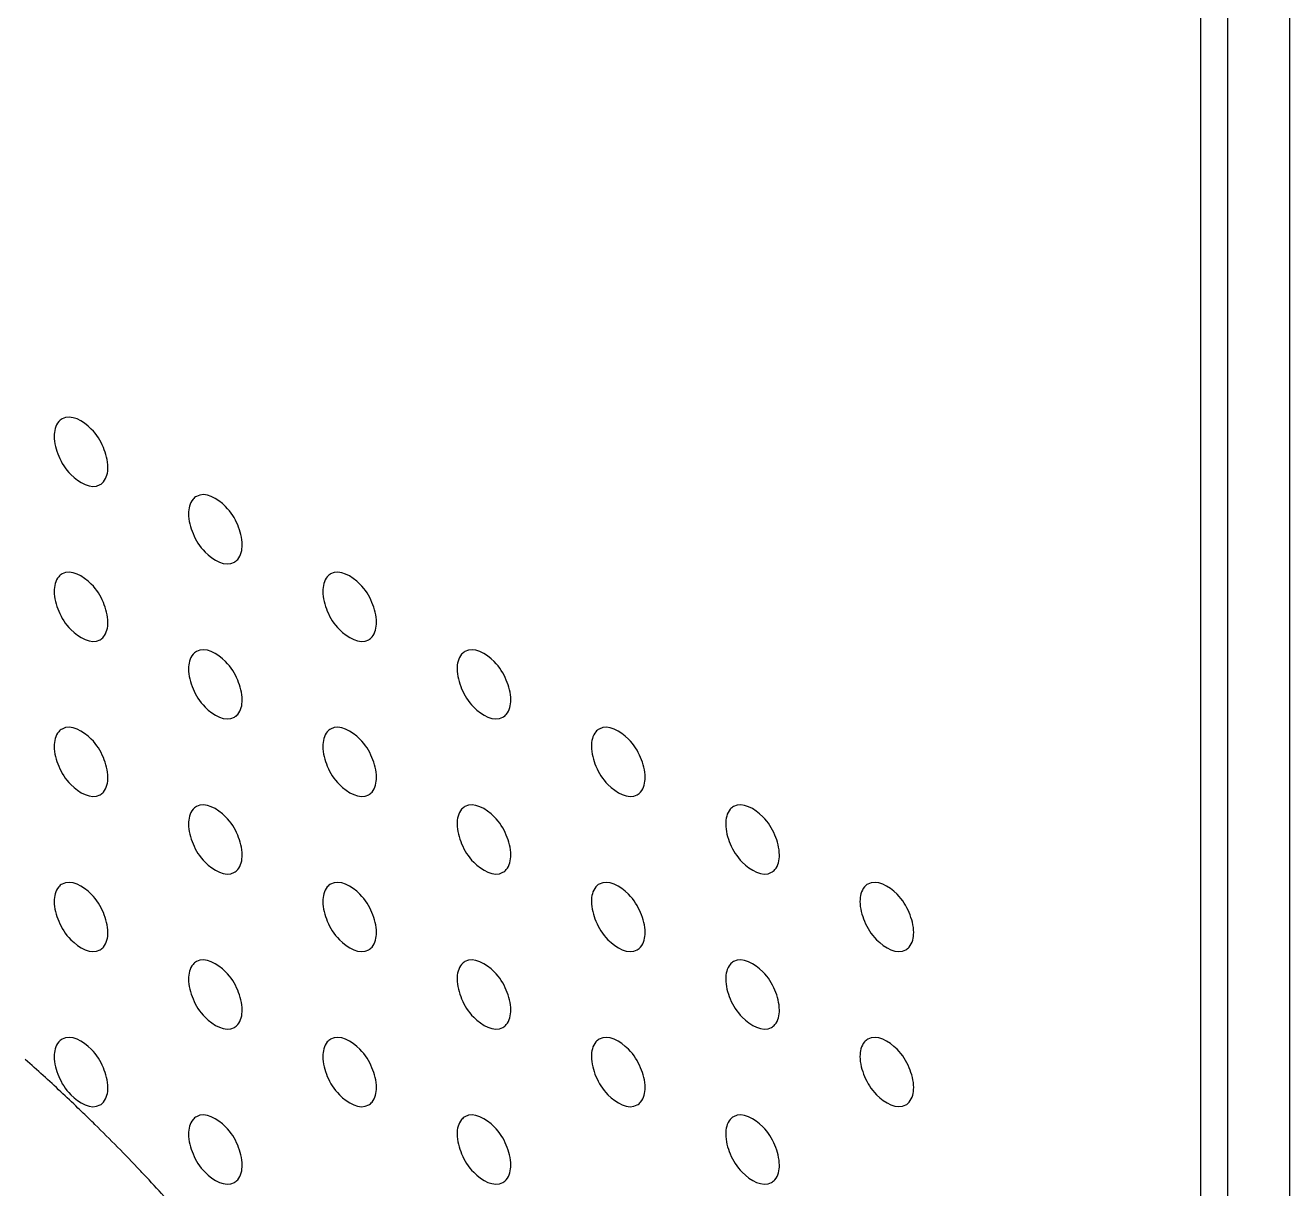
# Model space of a CAD drawing. Header units: millimetres. Extents: x 0 to 1189, y 0 to 841.
# Drawn here: x 120.17 to 153.46, y 534.45 to 565.08 of the extents above; entities that cross this region are included whole.
import ezdxf

# ---------------------------------------------------------------- set-up
doc = ezdxf.new("R2010")
doc.units = ezdxf.units.MM
doc.header["$LTSCALE"] = 65.395
doc.layers.get('0').update_dxf_attribs({"linetype": 'CONTINUOUS'})
doc.layers.add('AXIS', color=7, linetype='CONTINUOUS')
doc.layers.add('SURFACES', color=7, linetype='CONTINUOUS')

msp = doc.modelspace()

# ---------------------------------------------------------------- linework, layer by layer
at = {"color": 7, "linetype": 'Continuous'}
msp.add_line((151.117, 387.46), (151.117, 662.62), dxfattribs=at)
for centre, radius, start, end in [((83.768, 496.93), 54.769, 47.6819, 48.3474), ((85.973, 499.347), 51.497, 46.2925, 47.6846), ((88.074, 501.565), 48.442, 46.0509, 46.2765), ((88.815, 502.332), 47.375, 45.5333, 46.0518), ((90.571, 504.113), 44.874, 43.3805, 45.5409), ((92.508, 505.971), 42.19, 43.143, 43.3538), ((93.808, 507.18), 40.416, 40.9329, 43.1513)]:
    msp.add_arc(centre, radius, start, end, dxfattribs=at)
at = {"layer": 'AXIS', "color": 7, "linetype": 'Continuous'}
for points, knots in [([(121.136, 554.715), (121.103, 554.696), (120.969, 554.583), (120.93, 554.392), (120.93, 554.258)], [0, 0, 0, 0, 0.220867, 1, 1, 1, 1]), ([(122.344, 553.441), (122.344, 553.62), (122.238, 553.995), (121.925, 554.521), (121.371, 554.852), (121.136, 554.715)], [0, 0, 0, 0, 0.277753, 0.577543, 1, 1, 1, 1]), ([(120.93, 554.258), (120.93, 554.079), (121.036, 553.704), (121.349, 553.178), (121.903, 552.847), (122.138, 552.984)], [0, 0, 0, 0, 0.277753, 0.577543, 1, 1, 1, 1]), ([(122.138, 552.984), (122.171, 553.003), (122.305, 553.117), (122.344, 553.307), (122.344, 553.441)], [0, 0, 0, 0, 0.220867, 1, 1, 1, 1]), ([(124.672, 552.674), (124.639, 552.655), (124.504, 552.541), (124.465, 552.351), (124.465, 552.217)], [0, 0, 0, 0, 0.220867, 1, 1, 1, 1]), ([(125.88, 551.4), (125.88, 551.579), (125.773, 551.954), (125.461, 552.48), (124.907, 552.811), (124.672, 552.674)], [0, 0, 0, 0, 0.277753, 0.577543, 1, 1, 1, 1]), ([(124.465, 552.217), (124.465, 552.038), (124.572, 551.663), (124.884, 551.137), (125.438, 550.806), (125.673, 550.943)], [0, 0, 0, 0, 0.277753, 0.577543, 1, 1, 1, 1]), ([(125.673, 550.943), (125.706, 550.962), (125.841, 551.075), (125.88, 551.266), (125.88, 551.4)], [0, 0, 0, 0, 0.220867, 1, 1, 1, 1]), ([(121.136, 550.633), (121.103, 550.614), (120.969, 550.5), (120.93, 550.309), (120.93, 550.175)], [0, 0, 0, 0, 0.220867, 1, 1, 1, 1]), ([(122.344, 549.359), (122.344, 549.538), (122.238, 549.912), (121.925, 550.439), (121.371, 550.769), (121.136, 550.633)], [0, 0, 0, 0, 0.277753, 0.577543, 1, 1, 1, 1]), ([(128.207, 550.633), (128.174, 550.614), (128.04, 550.5), (128.001, 550.309), (128.001, 550.175)], [0, 0, 0, 0, 0.220867, 1, 1, 1, 1]), ([(129.415, 549.359), (129.415, 549.538), (129.309, 549.912), (128.996, 550.439), (128.442, 550.769), (128.207, 550.633)], [0, 0, 0, 0, 0.277753, 0.577543, 1, 1, 1, 1]), ([(120.93, 550.175), (120.93, 549.997), (121.036, 549.622), (121.349, 549.095), (121.903, 548.765), (122.138, 548.901)], [0, 0, 0, 0, 0.277753, 0.577543, 1, 1, 1, 1]), ([(128.001, 550.175), (128.001, 549.997), (128.107, 549.622), (128.42, 549.095), (128.974, 548.765), (129.209, 548.902)], [0, 0, 0, 0, 0.277753, 0.577543, 1, 1, 1, 1]), ([(122.138, 548.901), (122.171, 548.921), (122.305, 549.034), (122.344, 549.225), (122.344, 549.359)], [0, 0, 0, 0, 0.220867, 1, 1, 1, 1]), ([(129.209, 548.902), (129.242, 548.921), (129.376, 549.034), (129.415, 549.225), (129.415, 549.359)], [0, 0, 0, 0, 0.220867, 1, 1, 1, 1]), ([(124.672, 548.591), (124.639, 548.572), (124.504, 548.459), (124.465, 548.268), (124.465, 548.134)], [0, 0, 0, 0, 0.220867, 1, 1, 1, 1]), ([(125.88, 547.318), (125.88, 547.496), (125.773, 547.871), (125.461, 548.398), (124.907, 548.728), (124.672, 548.591)], [0, 0, 0, 0, 0.277753, 0.577543, 1, 1, 1, 1]), ([(131.743, 548.592), (131.71, 548.572), (131.575, 548.459), (131.536, 548.268), (131.536, 548.134)], [0, 0, 0, 0, 0.220867, 1, 1, 1, 1]), ([(132.951, 547.318), (132.951, 547.496), (132.844, 547.871), (132.532, 548.398), (131.978, 548.728), (131.743, 548.592)], [0, 0, 0, 0, 0.277753, 0.577543, 1, 1, 1, 1]), ([(124.465, 548.134), (124.465, 547.955), (124.572, 547.581), (124.884, 547.054), (125.438, 546.724), (125.673, 546.86)], [0, 0, 0, 0, 0.277753, 0.577543, 1, 1, 1, 1]), ([(131.536, 548.134), (131.536, 547.955), (131.643, 547.581), (131.955, 547.054), (132.509, 546.724), (132.744, 546.86)], [0, 0, 0, 0, 0.277753, 0.577543, 1, 1, 1, 1]), ([(125.673, 546.86), (125.706, 546.879), (125.841, 546.993), (125.88, 547.184), (125.88, 547.318)], [0, 0, 0, 0, 0.220867, 1, 1, 1, 1]), ([(132.744, 546.86), (132.777, 546.879), (132.912, 546.993), (132.951, 547.184), (132.951, 547.318)], [0, 0, 0, 0, 0.220867, 1, 1, 1, 1]), ([(122.344, 545.276), (122.344, 545.455), (122.238, 545.83), (121.925, 546.356), (121.371, 546.687), (121.136, 546.55)], [0, 0, 0, 0, 0.277753, 0.577543, 1, 1, 1, 1]), ([(129.415, 545.276), (129.415, 545.455), (129.309, 545.83), (128.996, 546.356), (128.442, 546.687), (128.207, 546.55)], [0, 0, 0, 0, 0.277753, 0.577543, 1, 1, 1, 1]), ([(136.486, 545.276), (136.486, 545.455), (136.38, 545.83), (136.067, 546.356), (135.513, 546.687), (135.278, 546.55)], [0, 0, 0, 0, 0.277753, 0.577543, 1, 1, 1, 1]), ([(121.136, 546.55), (121.103, 546.531), (120.969, 546.418), (120.93, 546.227), (120.93, 546.093)], [0, 0, 0, 0, 0.220867, 1, 1, 1, 1]), ([(128.207, 546.55), (128.174, 546.531), (128.04, 546.418), (128.001, 546.227), (128.001, 546.093)], [0, 0, 0, 0, 0.220867, 1, 1, 1, 1]), ([(135.278, 546.55), (135.246, 546.531), (135.111, 546.418), (135.072, 546.227), (135.072, 546.093)], [0, 0, 0, 0, 0.220867, 1, 1, 1, 1]), ([(120.93, 546.093), (120.93, 545.914), (121.036, 545.539), (121.349, 545.013), (121.903, 544.682), (122.138, 544.819)], [0, 0, 0, 0, 0.277753, 0.577543, 1, 1, 1, 1]), ([(128.001, 546.093), (128.001, 545.914), (128.107, 545.539), (128.42, 545.013), (128.974, 544.682), (129.209, 544.819)], [0, 0, 0, 0, 0.277753, 0.577543, 1, 1, 1, 1]), ([(135.072, 546.093), (135.072, 545.914), (135.178, 545.539), (135.491, 545.013), (136.045, 544.682), (136.28, 544.819)], [0, 0, 0, 0, 0.277753, 0.577543, 1, 1, 1, 1]), ([(122.138, 544.819), (122.171, 544.838), (122.305, 544.952), (122.344, 545.142), (122.344, 545.276)], [0, 0, 0, 0, 0.220867, 1, 1, 1, 1]), ([(129.209, 544.819), (129.242, 544.838), (129.376, 544.952), (129.415, 545.142), (129.415, 545.276)], [0, 0, 0, 0, 0.220867, 1, 1, 1, 1]), ([(136.28, 544.819), (136.313, 544.838), (136.447, 544.952), (136.486, 545.142), (136.486, 545.276)], [0, 0, 0, 0, 0.220867, 1, 1, 1, 1]), ([(125.88, 543.235), (125.88, 543.414), (125.773, 543.789), (125.461, 544.315), (124.907, 544.646), (124.672, 544.509)], [0, 0, 0, 0, 0.277753, 0.577543, 1, 1, 1, 1]), ([(132.951, 543.235), (132.951, 543.414), (132.844, 543.789), (132.532, 544.315), (131.978, 544.646), (131.743, 544.509)], [0, 0, 0, 0, 0.277753, 0.577543, 1, 1, 1, 1]), ([(140.022, 543.235), (140.022, 543.414), (139.916, 543.789), (139.603, 544.315), (139.049, 544.646), (138.814, 544.509)], [0, 0, 0, 0, 0.277753, 0.577543, 1, 1, 1, 1]), ([(124.672, 544.509), (124.639, 544.49), (124.504, 544.376), (124.465, 544.186), (124.465, 544.052)], [0, 0, 0, 0, 0.220867, 1, 1, 1, 1]), ([(131.743, 544.509), (131.71, 544.49), (131.575, 544.376), (131.536, 544.186), (131.536, 544.052)], [0, 0, 0, 0, 0.220867, 1, 1, 1, 1]), ([(138.814, 544.509), (138.781, 544.49), (138.647, 544.377), (138.608, 544.186), (138.608, 544.052)], [0, 0, 0, 0, 0.220867, 1, 1, 1, 1]), ([(124.465, 544.052), (124.465, 543.873), (124.572, 543.498), (124.884, 542.972), (125.438, 542.641), (125.673, 542.778)], [0, 0, 0, 0, 0.277753, 0.577543, 1, 1, 1, 1]), ([(131.536, 544.052), (131.536, 543.873), (131.643, 543.498), (131.955, 542.972), (132.509, 542.641), (132.744, 542.778)], [0, 0, 0, 0, 0.277753, 0.577543, 1, 1, 1, 1]), ([(138.608, 544.052), (138.608, 543.873), (138.714, 543.498), (139.026, 542.972), (139.58, 542.641), (139.815, 542.778)], [0, 0, 0, 0, 0.277753, 0.577543, 1, 1, 1, 1]), ([(125.673, 542.778), (125.706, 542.797), (125.841, 542.91), (125.88, 543.101), (125.88, 543.235)], [0, 0, 0, 0, 0.220867, 1, 1, 1, 1]), ([(132.744, 542.778), (132.777, 542.797), (132.912, 542.91), (132.951, 543.101), (132.951, 543.235)], [0, 0, 0, 0, 0.220867, 1, 1, 1, 1]), ([(139.815, 542.778), (139.848, 542.797), (139.983, 542.91), (140.022, 543.101), (140.022, 543.235)], [0, 0, 0, 0, 0.220867, 1, 1, 1, 1]), ([(122.344, 541.194), (122.344, 541.373), (122.238, 541.747), (121.925, 542.274), (121.371, 542.604), (121.136, 542.468)], [0, 0, 0, 0, 0.277753, 0.577543, 1, 1, 1, 1]), ([(129.415, 541.194), (129.415, 541.373), (129.309, 541.747), (128.996, 542.274), (128.442, 542.604), (128.207, 542.468)], [0, 0, 0, 0, 0.277753, 0.577543, 1, 1, 1, 1]), ([(136.486, 541.194), (136.486, 541.373), (136.38, 541.747), (136.067, 542.274), (135.513, 542.604), (135.278, 542.468)], [0, 0, 0, 0, 0.277753, 0.577543, 1, 1, 1, 1]), ([(143.557, 541.194), (143.557, 541.373), (143.451, 541.748), (143.138, 542.274), (142.585, 542.604), (142.349, 542.468)], [0, 0, 0, 0, 0.277753, 0.577543, 1, 1, 1, 1]), ([(121.136, 542.468), (121.103, 542.449), (120.969, 542.335), (120.93, 542.144), (120.93, 542.01)], [0, 0, 0, 0, 0.220867, 1, 1, 1, 1]), ([(128.207, 542.468), (128.174, 542.449), (128.04, 542.335), (128.001, 542.144), (128.001, 542.01)], [0, 0, 0, 0, 0.220867, 1, 1, 1, 1]), ([(135.278, 542.468), (135.246, 542.449), (135.111, 542.335), (135.072, 542.145), (135.072, 542.01)], [0, 0, 0, 0, 0.220867, 1, 1, 1, 1]), ([(142.349, 542.468), (142.317, 542.449), (142.182, 542.335), (142.143, 542.145), (142.143, 542.01)], [0, 0, 0, 0, 0.220867, 1, 1, 1, 1]), ([(120.93, 542.01), (120.93, 541.832), (121.036, 541.457), (121.349, 540.93), (121.903, 540.6), (122.138, 540.736)], [0, 0, 0, 0, 0.277753, 0.577543, 1, 1, 1, 1]), ([(128.001, 542.01), (128.001, 541.832), (128.107, 541.457), (128.42, 540.93), (128.974, 540.6), (129.209, 540.737)], [0, 0, 0, 0, 0.277753, 0.577543, 1, 1, 1, 1]), ([(135.072, 542.01), (135.072, 541.832), (135.178, 541.457), (135.491, 540.931), (136.045, 540.6), (136.28, 540.737)], [0, 0, 0, 0, 0.277753, 0.577543, 1, 1, 1, 1]), ([(142.143, 542.01), (142.143, 541.832), (142.249, 541.457), (142.562, 540.931), (143.116, 540.6), (143.351, 540.737)], [0, 0, 0, 0, 0.277753, 0.577543, 1, 1, 1, 1]), ([(122.138, 540.736), (122.171, 540.756), (122.305, 540.869), (122.344, 541.06), (122.344, 541.194)], [0, 0, 0, 0, 0.220867, 1, 1, 1, 1]), ([(129.209, 540.737), (129.242, 540.756), (129.376, 540.869), (129.415, 541.06), (129.415, 541.194)], [0, 0, 0, 0, 0.220867, 1, 1, 1, 1]), ([(136.28, 540.737), (136.313, 540.756), (136.447, 540.869), (136.486, 541.06), (136.486, 541.194)], [0, 0, 0, 0, 0.220867, 1, 1, 1, 1]), ([(143.351, 540.737), (143.384, 540.756), (143.518, 540.869), (143.557, 541.06), (143.557, 541.194)], [0, 0, 0, 0, 0.220867, 1, 1, 1, 1]), ([(124.672, 540.426), (124.639, 540.407), (124.504, 540.294), (124.465, 540.103), (124.465, 539.969)], [0, 0, 0, 0, 0.220867, 1, 1, 1, 1]), ([(125.88, 539.153), (125.88, 539.331), (125.773, 539.706), (125.461, 540.233), (124.907, 540.563), (124.672, 540.426)], [0, 0, 0, 0, 0.277753, 0.577543, 1, 1, 1, 1]), ([(131.743, 540.427), (131.71, 540.407), (131.575, 540.294), (131.536, 540.103), (131.536, 539.969)], [0, 0, 0, 0, 0.220867, 1, 1, 1, 1]), ([(132.951, 539.153), (132.951, 539.331), (132.844, 539.706), (132.532, 540.233), (131.978, 540.563), (131.743, 540.427)], [0, 0, 0, 0, 0.277753, 0.577543, 1, 1, 1, 1]), ([(138.814, 540.427), (138.781, 540.407), (138.647, 540.294), (138.608, 540.103), (138.608, 539.969)], [0, 0, 0, 0, 0.220867, 1, 1, 1, 1]), ([(140.022, 539.153), (140.022, 539.332), (139.916, 539.706), (139.603, 540.233), (139.049, 540.563), (138.814, 540.427)], [0, 0, 0, 0, 0.277753, 0.577543, 1, 1, 1, 1]), ([(124.465, 539.969), (124.465, 539.79), (124.572, 539.416), (124.884, 538.889), (125.438, 538.559), (125.673, 538.695)], [0, 0, 0, 0, 0.277753, 0.577543, 1, 1, 1, 1]), ([(131.536, 539.969), (131.536, 539.79), (131.643, 539.416), (131.955, 538.889), (132.509, 538.559), (132.744, 538.695)], [0, 0, 0, 0, 0.277753, 0.577543, 1, 1, 1, 1]), ([(138.608, 539.969), (138.608, 539.79), (138.714, 539.416), (139.026, 538.889), (139.58, 538.559), (139.815, 538.695)], [0, 0, 0, 0, 0.277753, 0.577543, 1, 1, 1, 1]), ([(125.673, 538.695), (125.706, 538.714), (125.841, 538.828), (125.88, 539.019), (125.88, 539.153)], [0, 0, 0, 0, 0.220867, 1, 1, 1, 1]), ([(132.744, 538.695), (132.777, 538.714), (132.912, 538.828), (132.951, 539.019), (132.951, 539.153)], [0, 0, 0, 0, 0.220867, 1, 1, 1, 1]), ([(139.815, 538.695), (139.848, 538.714), (139.983, 538.828), (140.022, 539.019), (140.022, 539.153)], [0, 0, 0, 0, 0.220867, 1, 1, 1, 1]), ([(121.136, 538.385), (121.103, 538.366), (120.969, 538.253), (120.93, 538.062), (120.93, 537.928)], [0, 0, 0, 0, 0.220867, 1, 1, 1, 1]), ([(122.344, 537.111), (122.344, 537.29), (122.238, 537.665), (121.925, 538.191), (121.371, 538.522), (121.136, 538.385)], [0, 0, 0, 0, 0.277753, 0.577543, 1, 1, 1, 1]), ([(128.207, 538.385), (128.174, 538.366), (128.04, 538.253), (128.001, 538.062), (128.001, 537.928)], [0, 0, 0, 0, 0.220867, 1, 1, 1, 1]), ([(129.415, 537.111), (129.415, 537.29), (129.309, 537.665), (128.996, 538.191), (128.442, 538.522), (128.207, 538.385)], [0, 0, 0, 0, 0.277753, 0.577543, 1, 1, 1, 1]), ([(135.278, 538.385), (135.246, 538.366), (135.111, 538.253), (135.072, 538.062), (135.072, 537.928)], [0, 0, 0, 0, 0.220867, 1, 1, 1, 1]), ([(136.486, 537.111), (136.486, 537.29), (136.38, 537.665), (136.067, 538.191), (135.513, 538.522), (135.278, 538.385)], [0, 0, 0, 0, 0.277753, 0.577543, 1, 1, 1, 1]), ([(142.349, 538.385), (142.317, 538.366), (142.182, 538.253), (142.143, 538.062), (142.143, 537.928)], [0, 0, 0, 0, 0.220867, 1, 1, 1, 1]), ([(143.557, 537.112), (143.557, 537.29), (143.451, 537.665), (143.138, 538.191), (142.585, 538.522), (142.349, 538.385)], [0, 0, 0, 0, 0.277753, 0.577543, 1, 1, 1, 1]), ([(120.93, 537.928), (120.93, 537.749), (121.036, 537.374), (121.349, 536.848), (121.903, 536.517), (122.138, 536.654)], [0, 0, 0, 0, 0.277753, 0.577543, 1, 1, 1, 1]), ([(128.001, 537.928), (128.001, 537.749), (128.107, 537.374), (128.42, 536.848), (128.974, 536.517), (129.209, 536.654)], [0, 0, 0, 0, 0.277753, 0.577543, 1, 1, 1, 1]), ([(135.072, 537.928), (135.072, 537.749), (135.178, 537.374), (135.491, 536.848), (136.045, 536.517), (136.28, 536.654)], [0, 0, 0, 0, 0.277753, 0.577543, 1, 1, 1, 1]), ([(142.143, 537.928), (142.143, 537.749), (142.249, 537.374), (142.562, 536.848), (143.116, 536.518), (143.351, 536.654)], [0, 0, 0, 0, 0.277753, 0.577543, 1, 1, 1, 1]), ([(122.138, 536.654), (122.171, 536.673), (122.305, 536.787), (122.344, 536.977), (122.344, 537.111)], [0, 0, 0, 0, 0.220867, 1, 1, 1, 1]), ([(129.209, 536.654), (129.242, 536.673), (129.376, 536.787), (129.415, 536.977), (129.415, 537.111)], [0, 0, 0, 0, 0.220867, 1, 1, 1, 1]), ([(136.28, 536.654), (136.313, 536.673), (136.447, 536.787), (136.486, 536.977), (136.486, 537.111)], [0, 0, 0, 0, 0.220867, 1, 1, 1, 1]), ([(143.351, 536.654), (143.384, 536.673), (143.518, 536.787), (143.557, 536.977), (143.557, 537.112)], [0, 0, 0, 0, 0.220867, 1, 1, 1, 1]), ([(124.672, 536.344), (124.639, 536.325), (124.504, 536.211), (124.465, 536.021), (124.465, 535.887)], [0, 0, 0, 0, 0.220867, 1, 1, 1, 1]), ([(125.88, 535.07), (125.88, 535.249), (125.773, 535.624), (125.461, 536.15), (124.907, 536.481), (124.672, 536.344)], [0, 0, 0, 0, 0.277753, 0.577543, 1, 1, 1, 1]), ([(131.743, 536.344), (131.71, 536.325), (131.575, 536.211), (131.536, 536.021), (131.536, 535.887)], [0, 0, 0, 0, 0.220867, 1, 1, 1, 1]), ([(132.951, 535.07), (132.951, 535.249), (132.844, 535.624), (132.532, 536.15), (131.978, 536.481), (131.743, 536.344)], [0, 0, 0, 0, 0.277753, 0.577543, 1, 1, 1, 1]), ([(138.814, 536.344), (138.781, 536.325), (138.647, 536.212), (138.608, 536.021), (138.608, 535.887)], [0, 0, 0, 0, 0.220867, 1, 1, 1, 1]), ([(140.022, 535.07), (140.022, 535.249), (139.916, 535.624), (139.603, 536.15), (139.049, 536.481), (138.814, 536.344)], [0, 0, 0, 0, 0.277753, 0.577543, 1, 1, 1, 1]), ([(124.465, 535.887), (124.465, 535.708), (124.572, 535.333), (124.884, 534.807), (125.438, 534.476), (125.673, 534.613)], [0, 0, 0, 0, 0.277753, 0.577543, 1, 1, 1, 1]), ([(131.536, 535.887), (131.536, 535.708), (131.643, 535.333), (131.955, 534.807), (132.509, 534.476), (132.744, 534.613)], [0, 0, 0, 0, 0.277753, 0.577543, 1, 1, 1, 1]), ([(138.608, 535.887), (138.608, 535.708), (138.714, 535.333), (139.026, 534.807), (139.58, 534.476), (139.815, 534.613)], [0, 0, 0, 0, 0.277753, 0.577543, 1, 1, 1, 1]), ([(125.673, 534.613), (125.706, 534.632), (125.841, 534.745), (125.88, 534.936), (125.88, 535.07)], [0, 0, 0, 0, 0.220867, 1, 1, 1, 1]), ([(132.744, 534.613), (132.777, 534.632), (132.912, 534.745), (132.951, 534.936), (132.951, 535.07)], [0, 0, 0, 0, 0.220867, 1, 1, 1, 1]), ([(139.815, 534.613), (139.848, 534.632), (139.983, 534.745), (140.022, 534.936), (140.022, 535.07)], [0, 0, 0, 0, 0.220867, 1, 1, 1, 1])]:
    msp.add_open_spline(points, degree=3, knots=knots, dxfattribs=at)
at = {"layer": 'SURFACES', "color": 7, "linetype": 'Continuous'}
for p, q in [((153.457, 384.476), (153.457, 665.352)), ((151.824, 385.418), (151.824, 663.029))]:
    msp.add_line(p, q, dxfattribs=at)

doc.saveas('drawing.dxf')
